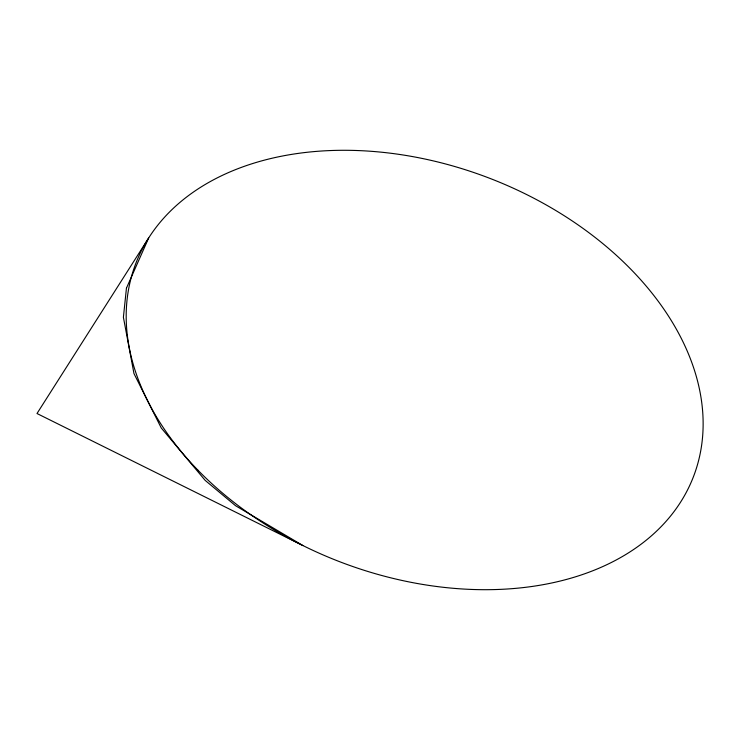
<?xml version="1.0" encoding="UTF-8"?>
<svg xmlns="http://www.w3.org/2000/svg" width="740" height="740" viewBox="0 0 740 740"><rect width="100%" height="100%" fill="white"/><g stroke="black" fill="none" stroke-linecap="round" stroke-linejoin="round"><path stroke-width="1.11" d="M126.447 288.156L123.395 317.275L133.977 373.589L161.255 427.97L205.211 480.427L235.542 505.698L302.975 545.584L37 413.521L148.694 237.938L126.447 288.156M197.987 470.233A298.516 205.859 20.8 0 0 687.923 489.196A298.516 205.859 20.8 0 0 358.086 150.562A298.516 205.859 20.8 0 0 197.987 470.233"/></g></svg>
